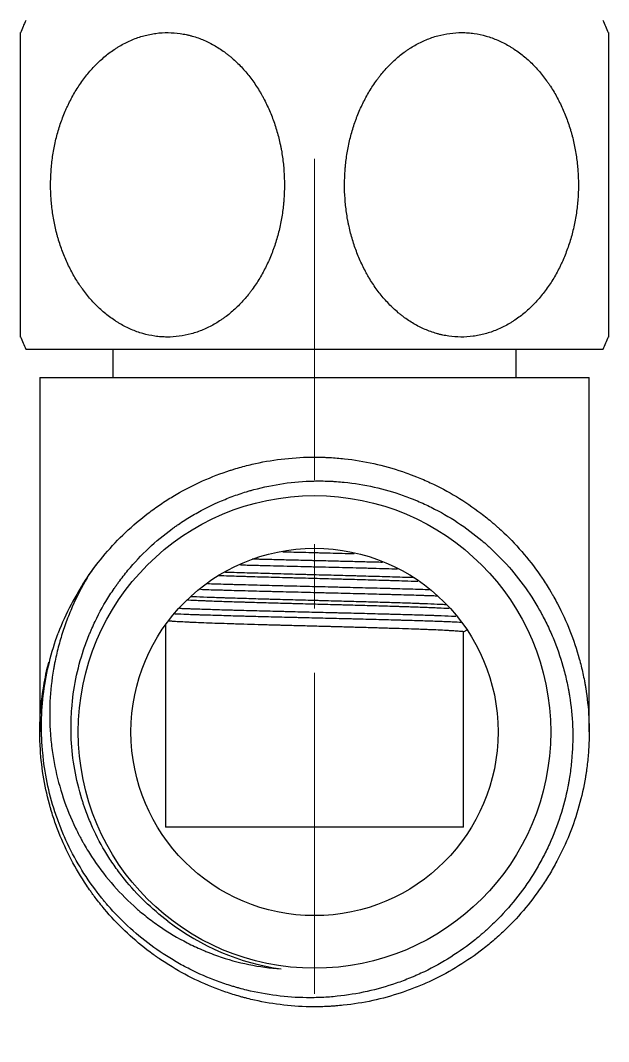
# Model space of a CAD drawing. Extents: x 1151 to 2280, y 0 to 827.
# Drawn here: x 1433.57 to 1456.48, y 140.7 to 180.45 of the extents above; entities that cross this region are included whole.
import ezdxf

# ---------------------------------------------------------------- set-up
doc = ezdxf.new("R2010")
doc.units = 0
doc.header["$LTSCALE"] = 10
doc.header["$MEASUREMENT"] = 0
doc.linetypes.add('CENTER', pattern=[2, 1.25, -0.25, 0.25, -0.25])
doc.layers.add('1', color=7, linetype='CONTINUOUS')
doc.layers.add('DEF_LAYER_ASSEM_MEMBER', color=7, linetype='CONTINUOUS')

msp = doc.modelspace()

# ---------------------------------------------------------------- linework, layer by layer
at = {"layer": '1', "color": 7, "linetype": 'Continuous', "lineweight": -3}
for p, q in [((1433.777, 167.653), (1445.027, 167.653)), ((1437.177, 167.653), (1437.177, 166.553)), ((1445.027, 167.653), (1456.277, 167.653)), ((1452.877, 166.553), (1452.877, 167.653)), ((1434.327, 166.553), (1434.327, 152.753)), ((1434.327, 166.553), (1455.727, 166.553)), ((1455.727, 152.753), (1455.727, 166.553)), ((1439.22, 156.925), (1439.22, 149.053)), ((1450.833, 149.053), (1450.833, 156.654)), ((1450.833, 149.053), (1439.22, 149.053))]:
    msp.add_line(p, q, dxfattribs=at)
for radius in [9.2, 7.15]:
    msp.add_circle((1445.027, 152.753), radius, dxfattribs=at)
for centre, radius, start, end in [((1448.272, 174.053), 15.845, 156.1776, 158.088), ((1441.781, 174.053), 15.845, 21.9126, 23.8224), ((1448.272, 174.053), 15.845, 201.9171, 203.8224), ((1441.781, 174.053), 15.845, 336.1776, 338.0836), ((1445.027, 152.753), 10.7, 145.8723, 158.9286), ((1445.027, 152.753), 9.316, 232.2099, 261.9603)]:
    msp.add_arc(centre, radius, start, end, dxfattribs=at)
for points, knots in [([(1433.577, 174.053), (1433.577, 174.237), (1433.577, 174.42), (1433.577, 174.784), (1433.577, 175.145), (1433.577, 175.501), (1433.577, 175.766), (1433.577, 175.854), (1433.577, 175.986), (1433.577, 176.03), (1433.577, 176.117), (1433.577, 176.161), (1433.577, 176.378), (1433.577, 176.718), (1433.577, 177.043), (1433.577, 177.36), (1433.577, 177.514), (1433.577, 177.74), (1433.577, 177.814), (1433.577, 177.924), (1433.577, 177.96), (1433.577, 178.032), (1433.577, 178.068), (1433.577, 178.245), (1433.577, 178.514), (1433.577, 178.756), (1433.577, 178.984), (1433.577, 179.091), (1433.577, 179.24), (1433.577, 179.288), (1433.577, 179.357), (1433.577, 179.379), (1433.577, 179.423), (1433.577, 179.444), (1433.577, 179.548), (1433.577, 179.621), (1433.577, 179.747), (1433.577, 179.801), (1433.577, 179.888), (1433.577, 179.921), (1433.577, 179.95), (1433.577, 179.955), (1433.577, 179.963), (1433.577, 179.974), (1433.577, 179.979), (1433.577, 179.979), (1433.577, 179.979), (1433.577, 179.979)], [0, 0, 0, 0, 0.062364, 0.062364, 0.124728, 0.187092, 0.187092, 0.218274, 0.218274, 0.233865, 0.233865, 0.249456, 0.249456, 0.31182, 0.374184, 0.374184, 0.436548, 0.436548, 0.46773, 0.46773, 0.483321, 0.483321, 0.498912, 0.498912, 0.561276, 0.62364, 0.62364, 0.686004, 0.686004, 0.717186, 0.717186, 0.732777, 0.732777, 0.748368, 0.748368, 0.810732, 0.810732, 0.873096, 0.873096, 0.935459, 0.935459, 0.95105, 0.95105, 0.966641, 0.997823, 0.997823, 1, 1, 1, 1]), ([(1434.747, 174.053), (1434.747, 173.869), (1434.754, 173.686), (1434.78, 173.322), (1434.819, 172.961), (1434.884, 172.605), (1434.943, 172.34), (1434.975, 172.208), (1435.01, 172.076), (1435.035, 171.989), (1435.048, 171.945), (1435.113, 171.728), (1435.23, 171.387), (1435.372, 171.063), (1435.525, 170.746), (1435.608, 170.592), (1435.742, 170.366), (1435.788, 170.292), (1435.86, 170.182), (1435.884, 170.146), (1435.934, 170.074), (1435.959, 170.038), (1436.087, 169.861), (1436.301, 169.591), (1436.536, 169.35), (1436.78, 169.122), (1436.907, 169.015), (1437.106, 168.866), (1437.174, 168.818), (1437.278, 168.749), (1437.313, 168.727), (1437.383, 168.683), (1437.418, 168.661), (1437.596, 168.558), (1437.741, 168.485), (1438.036, 168.359), (1438.187, 168.305), (1438.493, 168.218), (1438.649, 168.185), (1438.847, 168.156), (1438.887, 168.151), (1438.967, 168.143), (1439.086, 168.132), (1439.205, 168.127), (1439.442, 168.126), (1439.599, 168.136), (1439.913, 168.177), (1440.07, 168.209), (1440.304, 168.272), (1440.381, 168.296), (1440.533, 168.349), (1440.609, 168.377), (1440.832, 168.471), (1440.977, 168.542), (1441.191, 168.664), (1441.261, 168.707), (1441.365, 168.775), (1441.399, 168.798), (1441.468, 168.846), (1441.502, 168.87), (1441.67, 168.994), (1441.799, 169.101), (1442.047, 169.329), (1442.165, 169.45), (1442.335, 169.642), (1442.419, 169.74), (1442.499, 169.843), (1442.552, 169.912), (1442.578, 169.947), (1442.706, 170.123), (1442.803, 170.269), (1442.983, 170.569), (1443.067, 170.724), (1443.222, 171.042), (1443.294, 171.206), (1443.376, 171.416), (1443.393, 171.458), (1443.424, 171.543), (1443.47, 171.67), (1443.512, 171.799), (1443.59, 172.058), (1443.636, 172.233), (1443.715, 172.586), (1443.748, 172.764), (1443.788, 173.035), (1443.806, 173.171), (1443.82, 173.308), (1443.828, 173.399), (1443.832, 173.445), (1443.849, 173.675), (1443.856, 173.858), (1443.856, 174.223), (1443.844, 174.587), (1443.806, 174.948), (1443.767, 175.219), (1443.745, 175.354), (1443.719, 175.489), (1443.701, 175.579), (1443.692, 175.624), (1443.643, 175.847), (1443.552, 176.197), (1443.436, 176.536), (1443.308, 176.867), (1443.237, 177.03), (1443.122, 177.27), (1443.082, 177.349), (1443.019, 177.466), (1442.998, 177.505), (1442.954, 177.582), (1442.932, 177.621), (1442.819, 177.811), (1442.628, 178.103), (1442.416, 178.371), (1442.193, 178.627), (1442.076, 178.748), (1441.891, 178.921), (1441.828, 178.977), (1441.731, 179.058), (1441.699, 179.085), (1441.633, 179.137), (1441.6, 179.163), (1441.432, 179.289), (1441.295, 179.38), (1441.014, 179.544), (1440.87, 179.617), (1440.574, 179.744), (1440.423, 179.799), (1440.229, 179.854), (1440.19, 179.864), (1440.112, 179.884), (1439.994, 179.911), (1439.877, 179.932), (1439.641, 179.966), (1439.483, 179.978), (1439.167, 179.98), (1439.009, 179.971), (1438.81, 179.945), (1438.771, 179.939), (1438.691, 179.925), (1438.573, 179.904), (1438.456, 179.876), (1438.224, 179.813), (1438.072, 179.761), (1437.774, 179.636), (1437.628, 179.564), (1437.449, 179.462), (1437.413, 179.441), (1437.342, 179.398), (1437.237, 179.331), (1437.135, 179.26), (1436.934, 179.113), (1436.806, 179.006), (1436.557, 178.778), (1436.438, 178.656), (1436.209, 178.397), (1436.101, 178.263), (1435.897, 177.982), (1435.801, 177.837), (1435.62, 177.536), (1435.536, 177.38), (1435.438, 177.179), (1435.419, 177.139), (1435.381, 177.058), (1435.326, 176.935), (1435.274, 176.811), (1435.176, 176.56), (1435.117, 176.39), (1435.012, 176.046), (1434.966, 175.871), (1434.907, 175.604), (1434.889, 175.515), (1434.855, 175.335), (1434.84, 175.244), (1434.8, 174.971), (1434.781, 174.788), (1434.761, 174.513), (1434.753, 174.376), (1434.749, 174.214), (1434.748, 174.134), (1434.747, 174.099), (1434.747, 174.076), (1434.747, 174.064), (1434.747, 174.053)], [0, 0, 0, 0, 0.015625, 0.015625, 0.03125, 0.046875, 0.046875, 0.054688, 0.058594, 0.058594, 0.0625, 0.0625, 0.078125, 0.09375, 0.09375, 0.109375, 0.109375, 0.117188, 0.117188, 0.121094, 0.121094, 0.125, 0.125, 0.140625, 0.15625, 0.15625, 0.171875, 0.171875, 0.179688, 0.179688, 0.183594, 0.183594, 0.1875, 0.1875, 0.203125, 0.203125, 0.21875, 0.21875, 0.234375, 0.234375, 0.238281, 0.238281, 0.242188, 0.25, 0.25, 0.265625, 0.265625, 0.28125, 0.28125, 0.289063, 0.289063, 0.296875, 0.296875, 0.3125, 0.3125, 0.320313, 0.320313, 0.324219, 0.324219, 0.328125, 0.328125, 0.34375, 0.34375, 0.359375, 0.359375, 0.367188, 0.371094, 0.371094, 0.375, 0.375, 0.390625, 0.390625, 0.40625, 0.40625, 0.421875, 0.421875, 0.425781, 0.425781, 0.429688, 0.4375, 0.4375, 0.453125, 0.453125, 0.46875, 0.46875, 0.476563, 0.480469, 0.480469, 0.484375, 0.484375, 0.5, 0.5, 0.515625, 0.53125, 0.53125, 0.539063, 0.542969, 0.542969, 0.546875, 0.546875, 0.5625, 0.578125, 0.578125, 0.59375, 0.59375, 0.601563, 0.601563, 0.605469, 0.605469, 0.609375, 0.609375, 0.625, 0.640625, 0.640625, 0.65625, 0.65625, 0.664063, 0.664063, 0.667969, 0.667969, 0.671875, 0.671875, 0.6875, 0.6875, 0.703125, 0.703125, 0.71875, 0.71875, 0.722656, 0.722656, 0.726563, 0.734375, 0.734375, 0.75, 0.75, 0.765625, 0.765625, 0.769531, 0.769531, 0.773438, 0.78125, 0.78125, 0.796875, 0.796875, 0.8125, 0.8125, 0.816406, 0.816406, 0.820313, 0.828125, 0.828125, 0.84375, 0.84375, 0.859375, 0.859375, 0.875, 0.875, 0.890625, 0.890625, 0.90625, 0.90625, 0.910156, 0.910156, 0.914063, 0.921875, 0.921875, 0.9375, 0.9375, 0.953125, 0.953125, 0.960938, 0.960938, 0.96875, 0.96875, 0.984375, 0.984375, 0.992188, 0.996094, 0.998047, 0.999023, 0.999023, 1, 1, 1, 1]), ([(1455.306, 174.053), (1455.306, 174.237), (1455.299, 174.42), (1455.273, 174.784), (1455.234, 175.145), (1455.169, 175.501), (1455.11, 175.766), (1455.079, 175.898), (1455.043, 176.03), (1455.019, 176.117), (1455.006, 176.161), (1454.94, 176.378), (1454.823, 176.718), (1454.682, 177.043), (1454.528, 177.36), (1454.445, 177.514), (1454.311, 177.74), (1454.265, 177.814), (1454.193, 177.924), (1454.169, 177.96), (1454.119, 178.032), (1454.094, 178.068), (1453.966, 178.245), (1453.752, 178.514), (1453.518, 178.756), (1453.273, 178.984), (1453.146, 179.091), (1452.947, 179.24), (1452.879, 179.288), (1452.776, 179.357), (1452.741, 179.379), (1452.67, 179.423), (1452.635, 179.444), (1452.457, 179.548), (1452.312, 179.621), (1452.017, 179.747), (1451.867, 179.801), (1451.56, 179.888), (1451.405, 179.921), (1451.206, 179.95), (1451.166, 179.955), (1451.087, 179.963), (1450.968, 179.974), (1450.849, 179.979), (1450.612, 179.98), (1450.454, 179.97), (1450.14, 179.929), (1449.983, 179.897), (1449.749, 179.833), (1449.672, 179.81), (1449.52, 179.757), (1449.445, 179.728), (1449.221, 179.635), (1449.076, 179.563), (1448.863, 179.442), (1448.793, 179.399), (1448.689, 179.331), (1448.654, 179.308), (1448.586, 179.26), (1448.552, 179.236), (1448.383, 179.112), (1448.254, 179.005), (1448.007, 178.777), (1447.888, 178.656), (1447.718, 178.464), (1447.635, 178.366), (1447.554, 178.263), (1447.501, 178.194), (1447.475, 178.159), (1447.347, 177.983), (1447.251, 177.837), (1447.071, 177.536), (1446.987, 177.382), (1446.831, 177.063), (1446.759, 176.9), (1446.677, 176.69), (1446.661, 176.648), (1446.629, 176.563), (1446.584, 176.435), (1446.542, 176.307), (1446.463, 176.048), (1446.417, 175.873), (1446.338, 175.52), (1446.305, 175.342), (1446.265, 175.071), (1446.247, 174.935), (1446.234, 174.798), (1446.225, 174.706), (1446.221, 174.66), (1446.204, 174.431), (1446.198, 174.248), (1446.197, 173.883), (1446.209, 173.519), (1446.248, 173.157), (1446.287, 172.887), (1446.308, 172.751), (1446.334, 172.617), (1446.352, 172.527), (1446.361, 172.482), (1446.41, 172.259), (1446.501, 171.908), (1446.617, 171.57), (1446.746, 171.238), (1446.816, 171.075), (1446.932, 170.836), (1446.972, 170.757), (1447.034, 170.64), (1447.056, 170.601), (1447.099, 170.524), (1447.121, 170.485), (1447.234, 170.295), (1447.425, 170.003), (1447.637, 169.735), (1447.861, 169.479), (1447.978, 169.357), (1448.162, 169.185), (1448.225, 169.129), (1448.322, 169.047), (1448.355, 169.021), (1448.421, 168.968), (1448.454, 168.943), (1448.621, 168.817), (1448.758, 168.726), (1449.039, 168.562), (1449.183, 168.489), (1449.479, 168.361), (1449.63, 168.307), (1449.824, 168.252), (1449.863, 168.241), (1449.941, 168.222), (1450.059, 168.195), (1450.177, 168.174), (1450.413, 168.14), (1450.57, 168.128), (1450.886, 168.126), (1451.044, 168.135), (1451.243, 168.161), (1451.283, 168.167), (1451.362, 168.18), (1451.481, 168.202), (1451.597, 168.23), (1451.829, 168.293), (1451.981, 168.345), (1452.279, 168.469), (1452.425, 168.541), (1452.605, 168.644), (1452.641, 168.665), (1452.711, 168.708), (1452.816, 168.774), (1452.918, 168.845), (1453.119, 168.993), (1453.248, 169.1), (1453.496, 169.328), (1453.615, 169.45), (1453.844, 169.708), (1453.953, 169.843), (1454.157, 170.124), (1454.253, 170.269), (1454.433, 170.57), (1454.517, 170.726), (1454.616, 170.926), (1454.635, 170.967), (1454.673, 171.048), (1454.728, 171.171), (1454.779, 171.295), (1454.877, 171.546), (1454.936, 171.716), (1455.041, 172.06), (1455.087, 172.235), (1455.146, 172.501), (1455.165, 172.591), (1455.198, 172.771), (1455.213, 172.862), (1455.253, 173.135), (1455.273, 173.317), (1455.293, 173.592), (1455.3, 173.73), (1455.305, 173.891), (1455.306, 173.972), (1455.306, 174.007), (1455.306, 174.03), (1455.306, 174.041), (1455.306, 174.053)], [0, 0, 0, 0, 0.015625, 0.015625, 0.03125, 0.046875, 0.046875, 0.054688, 0.058594, 0.058594, 0.0625, 0.0625, 0.078125, 0.09375, 0.09375, 0.109375, 0.109375, 0.117188, 0.117188, 0.121094, 0.121094, 0.125, 0.125, 0.140625, 0.15625, 0.15625, 0.171875, 0.171875, 0.179688, 0.179688, 0.183594, 0.183594, 0.1875, 0.1875, 0.203125, 0.203125, 0.21875, 0.21875, 0.234375, 0.234375, 0.238281, 0.238281, 0.242188, 0.25, 0.25, 0.265625, 0.265625, 0.28125, 0.28125, 0.289063, 0.289063, 0.296875, 0.296875, 0.3125, 0.3125, 0.320313, 0.320313, 0.324219, 0.324219, 0.328125, 0.328125, 0.34375, 0.34375, 0.359375, 0.359375, 0.367188, 0.371094, 0.371094, 0.375, 0.375, 0.390625, 0.390625, 0.40625, 0.40625, 0.421875, 0.421875, 0.425781, 0.425781, 0.429688, 0.4375, 0.4375, 0.453125, 0.453125, 0.46875, 0.46875, 0.476563, 0.480469, 0.480469, 0.484375, 0.484375, 0.5, 0.5, 0.515625, 0.53125, 0.53125, 0.539063, 0.542969, 0.542969, 0.546875, 0.546875, 0.5625, 0.578125, 0.578125, 0.59375, 0.59375, 0.601563, 0.601563, 0.605469, 0.605469, 0.609375, 0.609375, 0.625, 0.640625, 0.640625, 0.65625, 0.65625, 0.664063, 0.664063, 0.667969, 0.667969, 0.671875, 0.671875, 0.6875, 0.6875, 0.703125, 0.703125, 0.71875, 0.71875, 0.722656, 0.722656, 0.726563, 0.734375, 0.734375, 0.75, 0.75, 0.765625, 0.765625, 0.769531, 0.769531, 0.773438, 0.78125, 0.78125, 0.796875, 0.796875, 0.8125, 0.8125, 0.816406, 0.816406, 0.820313, 0.828125, 0.828125, 0.84375, 0.84375, 0.859375, 0.859375, 0.875, 0.875, 0.890625, 0.890625, 0.90625, 0.90625, 0.910156, 0.910156, 0.914063, 0.921875, 0.921875, 0.9375, 0.9375, 0.953125, 0.953125, 0.960938, 0.960938, 0.96875, 0.96875, 0.984375, 0.984375, 0.992188, 0.996094, 0.998047, 0.999023, 0.999023, 1, 1, 1, 1]), ([(1456.477, 179.979), (1456.477, 179.979), (1456.477, 179.969), (1456.477, 179.929), (1456.477, 179.897), (1456.477, 179.833), (1456.477, 179.81), (1456.477, 179.757), (1456.477, 179.728), (1456.477, 179.635), (1456.477, 179.563), (1456.477, 179.442), (1456.477, 179.399), (1456.477, 179.331), (1456.477, 179.308), (1456.477, 179.26), (1456.477, 179.236), (1456.477, 179.112), (1456.477, 179.005), (1456.477, 178.777), (1456.477, 178.656), (1456.477, 178.464), (1456.477, 178.366), (1456.477, 178.263), (1456.477, 178.194), (1456.477, 178.159), (1456.477, 177.983), (1456.477, 177.837), (1456.477, 177.536), (1456.477, 177.382), (1456.477, 177.063), (1456.477, 176.9), (1456.477, 176.69), (1456.477, 176.648), (1456.477, 176.563), (1456.477, 176.435), (1456.477, 176.307), (1456.477, 176.048), (1456.477, 175.873), (1456.477, 175.52), (1456.477, 175.342), (1456.477, 175.071), (1456.477, 174.935), (1456.477, 174.798), (1456.477, 174.706), (1456.477, 174.66), (1456.477, 174.431), (1456.477, 174.248), (1456.477, 173.883), (1456.477, 173.519), (1456.477, 173.157), (1456.477, 172.887), (1456.477, 172.797), (1456.477, 172.662), (1456.477, 172.617), (1456.477, 172.527), (1456.477, 172.482), (1456.477, 172.259), (1456.477, 171.908), (1456.477, 171.57), (1456.477, 171.238), (1456.477, 171.075), (1456.477, 170.836), (1456.477, 170.757), (1456.477, 170.64), (1456.477, 170.601), (1456.477, 170.524), (1456.477, 170.485), (1456.477, 170.295), (1456.477, 170.003), (1456.477, 169.735), (1456.477, 169.479), (1456.477, 169.357), (1456.477, 169.185), (1456.477, 169.129), (1456.477, 169.047), (1456.477, 169.021), (1456.477, 168.968), (1456.477, 168.943), (1456.477, 168.817), (1456.477, 168.726), (1456.477, 168.562), (1456.477, 168.489), (1456.477, 168.361), (1456.477, 168.307), (1456.477, 168.252), (1456.477, 168.241), (1456.477, 168.222), (1456.477, 168.195), (1456.477, 168.174), (1456.477, 168.14), (1456.477, 168.128), (1456.477, 168.127), (1456.477, 168.127), (1456.477, 168.127)], [0, 0, 0, 0, 0.029996, 0.029996, 0.061233, 0.061233, 0.076851, 0.076851, 0.09247, 0.09247, 0.123707, 0.123707, 0.139325, 0.139325, 0.147134, 0.147134, 0.154943, 0.154943, 0.18618, 0.18618, 0.217417, 0.217417, 0.233036, 0.240845, 0.240845, 0.248654, 0.248654, 0.279891, 0.279891, 0.311128, 0.311128, 0.342365, 0.342365, 0.350174, 0.350174, 0.357983, 0.373602, 0.373602, 0.404839, 0.404839, 0.436076, 0.436076, 0.451694, 0.459503, 0.459503, 0.467313, 0.467313, 0.49855, 0.49855, 0.529787, 0.561023, 0.561023, 0.576642, 0.576642, 0.584451, 0.584451, 0.59226, 0.59226, 0.623497, 0.654734, 0.654734, 0.685971, 0.685971, 0.70159, 0.70159, 0.709399, 0.709399, 0.717208, 0.717208, 0.748445, 0.779682, 0.779682, 0.810919, 0.810919, 0.826537, 0.826537, 0.834347, 0.834347, 0.842156, 0.842156, 0.873393, 0.873393, 0.90463, 0.90463, 0.935867, 0.935867, 0.943676, 0.943676, 0.951485, 0.967104, 0.967104, 0.99834, 0.99834, 1, 1, 1, 1]), ([(1433.577, 168.127), (1433.577, 168.127), (1433.577, 168.136), (1433.577, 168.161), (1433.577, 168.167), (1433.577, 168.18), (1433.577, 168.202), (1433.577, 168.23), (1433.577, 168.293), (1433.577, 168.345), (1433.577, 168.469), (1433.577, 168.541), (1433.577, 168.644), (1433.577, 168.665), (1433.577, 168.708), (1433.577, 168.774), (1433.577, 168.845), (1433.577, 168.993), (1433.577, 169.1), (1433.577, 169.328), (1433.577, 169.45), (1433.577, 169.708), (1433.577, 169.843), (1433.577, 170.124), (1433.577, 170.269), (1433.577, 170.57), (1433.577, 170.726), (1433.577, 170.926), (1433.577, 170.967), (1433.577, 171.048), (1433.577, 171.171), (1433.577, 171.295), (1433.577, 171.546), (1433.577, 171.716), (1433.577, 172.06), (1433.577, 172.235), (1433.577, 172.501), (1433.577, 172.591), (1433.577, 172.771), (1433.577, 172.862), (1433.577, 173.135), (1433.577, 173.317), (1433.577, 173.592), (1433.577, 173.73), (1433.577, 173.891), (1433.577, 173.972), (1433.577, 174.007), (1433.577, 174.03), (1433.577, 174.041), (1433.577, 174.053)], [0, 0, 0, 0, 0.059377, 0.059377, 0.075054, 0.075054, 0.090731, 0.122085, 0.122085, 0.184793, 0.184793, 0.247502, 0.247502, 0.263179, 0.263179, 0.278856, 0.31021, 0.31021, 0.372918, 0.372918, 0.435626, 0.435626, 0.498334, 0.498334, 0.561043, 0.561043, 0.623751, 0.623751, 0.639428, 0.639428, 0.655105, 0.686459, 0.686459, 0.749167, 0.749167, 0.811875, 0.811875, 0.843229, 0.843229, 0.874584, 0.874584, 0.937292, 0.937292, 0.968646, 0.984323, 0.992161, 0.996081, 0.996081, 1, 1, 1, 1]), ([(1436.169, 158.756), (1436.388, 159.079), (1436.623, 159.387), (1437.122, 159.975), (1437.387, 160.255), (1437.946, 160.785), (1438.241, 161.035), (1438.629, 161.33), (1438.708, 161.388), (1438.866, 161.502), (1439.105, 161.669), (1439.349, 161.825), (1439.846, 162.123), (1440.186, 162.303), (1440.885, 162.626), (1441.244, 162.769), (1441.658, 162.909), (1441.705, 162.924), (1441.797, 162.954), (1441.844, 162.969), (1441.984, 163.012), (1442.264, 163.093), (1442.546, 163.163), (1443.112, 163.287), (1443.492, 163.349), (1444.258, 163.432), (1444.643, 163.453), (1445.129, 163.453), (1445.226, 163.451), (1445.372, 163.447), (1445.421, 163.446), (1445.518, 163.442), (1445.762, 163.43), (1446.003, 163.41), (1446.58, 163.347), (1447.34, 163.221), (1448.083, 163.014), (1448.542, 162.859), (1448.68, 162.811), (1448.816, 162.759), (1448.907, 162.724), (1448.953, 162.707), (1449.179, 162.616), (1449.357, 162.539), (1449.884, 162.295), (1450.565, 161.932), (1451.202, 161.499), (1451.664, 161.147), (1451.816, 161.026), (1452.001, 160.868), (1452.038, 160.836), (1452.112, 160.771), (1452.221, 160.674), (1452.328, 160.576), (1452.679, 160.242), (1452.944, 159.961), (1453.441, 159.374), (1453.674, 159.067), (1453.999, 158.586), (1454.103, 158.423), (1454.228, 158.214), (1454.253, 158.172), (1454.302, 158.088), (1454.326, 158.045), (1454.398, 157.918), (1454.445, 157.833), (1454.671, 157.403), (1454.832, 157.052), (1455.116, 156.337), (1455.238, 155.971), (1455.393, 155.413), (1455.439, 155.225), (1455.501, 154.94), (1455.521, 154.845), (1455.548, 154.701), (1455.557, 154.653), (1455.574, 154.557), (1455.582, 154.509), (1455.652, 154.077), (1455.692, 153.693), (1455.732, 152.924), (1455.731, 152.539), (1455.699, 151.961), (1455.683, 151.768), (1455.651, 151.479), (1455.633, 151.334), (1455.612, 151.19), (1455.597, 151.093), (1455.59, 151.045), (1455.518, 150.612), (1455.433, 150.235), (1455.225, 149.493), (1455.101, 149.128), (1454.814, 148.412), (1454.651, 148.061), (1454.421, 147.631), (1454.374, 147.545), (1454.278, 147.376), (1454.131, 147.125), (1453.974, 146.882), (1453.648, 146.404), (1453.414, 146.098), (1452.914, 145.512), (1452.647, 145.232), (1452.293, 144.898), (1452.221, 144.832), (1452.075, 144.702), (1451.855, 144.511), (1451.628, 144.33), (1451.166, 143.981), (1450.847, 143.766), (1450.186, 143.371), (1449.844, 143.191), (1449.402, 142.988), (1449.313, 142.949), (1449.134, 142.872), (1449.044, 142.835), (1448.772, 142.728), (1448.59, 142.662), (1448.041, 142.479), (1447.669, 142.377), (1446.917, 142.214), (1446.536, 142.153), (1446.053, 142.102), (1445.956, 142.093), (1445.81, 142.082), (1445.762, 142.078), (1445.664, 142.072), (1445.421, 142.058), (1445.179, 142.052), (1444.599, 142.054), (1443.829, 142.099), (1443.069, 142.226), (1442.596, 142.332), (1442.454, 142.366), (1442.313, 142.403), (1442.219, 142.428), (1442.172, 142.441), (1441.937, 142.507), (1441.751, 142.565), (1441.202, 142.752), (1440.844, 142.897), (1440.147, 143.223), (1439.807, 143.404), (1439.311, 143.706), (1439.147, 143.811), (1438.946, 143.948), (1438.906, 143.976), (1438.826, 144.032), (1438.707, 144.117), (1438.591, 144.204), (1438.206, 144.499), (1437.913, 144.751), (1437.357, 145.282), (1437.093, 145.563), (1436.719, 146.007), (1436.598, 146.158), (1436.452, 146.352), (1436.423, 146.391), (1436.365, 146.47), (1436.337, 146.51), (1436.252, 146.629), (1436.197, 146.709), (1435.926, 147.112), (1435.729, 147.444), (1435.371, 148.126), (1435.211, 148.476), (1434.999, 149.015), (1434.933, 149.197), (1434.841, 149.474), (1434.812, 149.566), (1434.769, 149.706), (1434.756, 149.753), (1434.729, 149.847), (1434.716, 149.894), (1434.601, 150.316), (1434.52, 150.694), (1434.399, 151.455), (1434.359, 151.838), (1434.33, 152.416), (1434.326, 152.609), (1434.327, 152.9), (1434.33, 153.046), (1434.336, 153.192), (1434.34, 153.289), (1434.343, 153.338), (1434.369, 153.776), (1434.413, 154.16), (1434.53, 154.852), (1434.596, 155.16), (1434.676, 155.466)], [0, 0, 0, 0, 0.018242, 0.018242, 0.036483, 0.036483, 0.054725, 0.054725, 0.059285, 0.059285, 0.063845, 0.072966, 0.072966, 0.091208, 0.091208, 0.109449, 0.109449, 0.111729, 0.111729, 0.114009, 0.114009, 0.11857, 0.127691, 0.127691, 0.145932, 0.145932, 0.164174, 0.164174, 0.168734, 0.168734, 0.171014, 0.171014, 0.173294, 0.182415, 0.182415, 0.200657, 0.218898, 0.218898, 0.223459, 0.225739, 0.225739, 0.228019, 0.228019, 0.23714, 0.23714, 0.255381, 0.273623, 0.273623, 0.282744, 0.282744, 0.285024, 0.285024, 0.287304, 0.291864, 0.291864, 0.310106, 0.310106, 0.328347, 0.328347, 0.337468, 0.337468, 0.339748, 0.339748, 0.342028, 0.342028, 0.346589, 0.346589, 0.36483, 0.36483, 0.383072, 0.383072, 0.392193, 0.392193, 0.396753, 0.396753, 0.399033, 0.399033, 0.401313, 0.401313, 0.419555, 0.419555, 0.437796, 0.437796, 0.446917, 0.446917, 0.451478, 0.453758, 0.453758, 0.456038, 0.456038, 0.474279, 0.474279, 0.492521, 0.492521, 0.510762, 0.510762, 0.515323, 0.515323, 0.519883, 0.529004, 0.529004, 0.547246, 0.547246, 0.565487, 0.565487, 0.570047, 0.570047, 0.574608, 0.583729, 0.583729, 0.60197, 0.60197, 0.620212, 0.620212, 0.624772, 0.624772, 0.629332, 0.629332, 0.638453, 0.638453, 0.656695, 0.656695, 0.674936, 0.674936, 0.679497, 0.679497, 0.681777, 0.681777, 0.684057, 0.693178, 0.693178, 0.711419, 0.729661, 0.729661, 0.734221, 0.736501, 0.736501, 0.738781, 0.738781, 0.747902, 0.747902, 0.766144, 0.766144, 0.784385, 0.784385, 0.793506, 0.793506, 0.795786, 0.795786, 0.798066, 0.802627, 0.802627, 0.820868, 0.820868, 0.83911, 0.83911, 0.848231, 0.848231, 0.850511, 0.850511, 0.852791, 0.852791, 0.857351, 0.857351, 0.875593, 0.875593, 0.893834, 0.893834, 0.902955, 0.902955, 0.907516, 0.907516, 0.909796, 0.909796, 0.912076, 0.912076, 0.930317, 0.930317, 0.948559, 0.948559, 0.95768, 0.95768, 0.96224, 0.96452, 0.96452, 0.9668, 0.9668, 0.985042, 0.985042, 1, 1, 1, 1]), ([(1439.318, 145.391), (1439.001, 145.627), (1438.702, 145.881), (1438.136, 146.426), (1437.87, 146.716), (1437.56, 147.102), (1437.499, 147.18), (1437.379, 147.339), (1437.32, 147.419), (1437.149, 147.662), (1437.041, 147.827), (1436.731, 148.33), (1436.547, 148.677), (1436.303, 149.214), (1436.228, 149.395), (1436.122, 149.673), (1436.072, 149.812), (1436.025, 149.953), (1435.994, 150.048), (1435.979, 150.095), (1435.847, 150.523), (1435.754, 150.906), (1435.618, 151.679), (1435.574, 152.07), (1435.544, 152.66), (1435.541, 152.858), (1435.544, 153.106), (1435.545, 153.156), (1435.548, 153.256), (1435.553, 153.404), (1435.562, 153.553), (1435.599, 154.045), (1435.653, 154.433), (1435.808, 155.2), (1435.909, 155.579), (1436.096, 156.139), (1436.165, 156.325), (1436.258, 156.555), (1436.277, 156.601), (1436.316, 156.693), (1436.375, 156.829), (1436.437, 156.965), (1436.652, 157.411), (1436.844, 157.756), (1437.112, 158.173), (1437.194, 158.297), (1437.28, 158.419), (1437.337, 158.5), (1437.366, 158.54), (1437.513, 158.741), (1437.635, 158.897), (1438.014, 159.351), (1438.284, 159.637), (1438.856, 160.174), (1439.16, 160.425), (1439.52, 160.688), (1439.56, 160.717), (1439.641, 160.775), (1439.682, 160.803), (1439.805, 160.887), (1439.888, 160.942), (1440.138, 161.102), (1440.307, 161.203), (1440.823, 161.49), (1441.177, 161.66), (1441.723, 161.882), (1441.908, 161.951), (1442.188, 162.045), (1442.33, 162.09), (1442.472, 162.133), (1442.568, 162.16), (1442.616, 162.173), (1443.048, 162.29), (1443.434, 162.37), (1444.211, 162.481), (1444.603, 162.514), (1445.193, 162.527), (1445.391, 162.525), (1445.638, 162.515), (1445.688, 162.513), (1445.787, 162.508), (1445.837, 162.505), (1445.986, 162.494), (1446.085, 162.486), (1446.577, 162.436), (1446.965, 162.374), (1447.731, 162.202), (1448.109, 162.094), (1448.574, 161.929), (1448.713, 161.877), (1448.852, 161.823), (1448.944, 161.785), (1448.99, 161.766), (1449.219, 161.669), (1449.398, 161.586), (1449.929, 161.323), (1450.269, 161.127), (1450.926, 160.697), (1451.241, 160.462), (1451.62, 160.143), (1451.695, 160.078), (1451.806, 159.978), (1451.843, 159.945), (1451.916, 159.878), (1452.097, 159.708), (1452.271, 159.533), (1452.673, 159.101), (1452.924, 158.799), (1453.388, 158.165), (1453.602, 157.834), (1453.821, 157.445), (1453.845, 157.401), (1453.893, 157.314), (1453.963, 157.182), (1454.12, 156.873), (1454.241, 156.604), (1454.468, 156.06), (1454.597, 155.689), (1454.758, 155.122), (1454.806, 154.931), (1454.87, 154.642), (1454.9, 154.496), (1454.927, 154.35), (1454.944, 154.252), (1454.952, 154.203), (1455.023, 153.762), (1455.062, 153.369), (1455.094, 152.584), (1455.086, 152.192), (1455.041, 151.604), (1455.02, 151.408), (1454.98, 151.113), (1454.965, 151.015), (1454.941, 150.868), (1454.932, 150.819), (1454.915, 150.721), (1454.905, 150.673), (1454.819, 150.235), (1454.721, 149.854), (1454.481, 149.107), (1454.339, 148.741), (1454.094, 148.203), (1454.007, 148.026), (1453.867, 147.763), (1453.82, 147.675), (1453.722, 147.503), (1453.672, 147.417), (1453.415, 146.994), (1453.192, 146.67), (1452.711, 146.051), (1452.453, 145.755), (1452.038, 145.333), (1451.895, 145.196), (1451.711, 145.029), (1451.674, 144.996), (1451.599, 144.93), (1451.487, 144.833), (1451.373, 144.738), (1450.988, 144.429), (1450.348, 143.972), (1449.661, 143.591), (1449.216, 143.378), (1449.081, 143.315), (1448.945, 143.256), (1448.853, 143.217), (1448.807, 143.197), (1448.578, 143.103), (1448.393, 143.033), (1447.833, 142.841), (1447.077, 142.628), (1446.301, 142.502), (1445.809, 142.451), (1445.711, 142.442), (1445.513, 142.427), (1445.413, 142.421), (1445.116, 142.408), (1444.918, 142.405), (1444.327, 142.412), (1443.936, 142.439), (1443.157, 142.537), (1442.77, 142.608), (1442.29, 142.725), (1442.194, 142.75), (1442.05, 142.79), (1442.002, 142.803), (1441.907, 142.831), (1441.669, 142.902), (1441.435, 142.981), (1440.879, 143.186), (1440.518, 143.343), (1439.99, 143.61), (1439.816, 143.704), (1439.558, 143.852), (1439.473, 143.903), (1439.304, 144.008), (1439.22, 144.061), (1438.806, 144.332), (1438.49, 144.567), (1437.887, 145.068), (1437.6, 145.336), (1437.191, 145.762), (1437.058, 145.908), (1436.897, 146.096), (1436.865, 146.134), (1436.802, 146.21), (1436.77, 146.249), (1436.677, 146.365), (1436.615, 146.443), (1436.315, 146.836), (1436.095, 147.162), (1435.692, 147.835), (1435.509, 148.183), (1435.264, 148.72), (1435.187, 148.902), (1435.097, 149.133), (1435.08, 149.179), (1435.045, 149.272), (1435.028, 149.319), (1434.978, 149.459), (1434.946, 149.553), (1434.792, 150.023), (1434.692, 150.404), (1434.533, 151.172), (1434.475, 151.56), (1434.42, 152.148), (1434.407, 152.345), (1434.398, 152.593), (1434.396, 152.642), (1434.394, 152.742), (1434.393, 152.791), (1434.392, 152.94), (1434.392, 153.039), (1434.402, 153.534), (1434.431, 153.926), (1434.533, 154.702), (1434.605, 155.087), (1434.791, 155.849), (1434.906, 156.226), (1435.042, 156.6)], [0, 0, 0, 0, 0.015625, 0.015625, 0.03125, 0.03125, 0.035156, 0.035156, 0.039063, 0.039063, 0.046875, 0.046875, 0.0625, 0.0625, 0.070313, 0.070313, 0.074219, 0.076172, 0.076172, 0.078125, 0.078125, 0.09375, 0.09375, 0.109375, 0.109375, 0.117188, 0.117188, 0.119141, 0.119141, 0.121094, 0.125, 0.125, 0.140625, 0.140625, 0.15625, 0.15625, 0.164063, 0.164063, 0.166016, 0.166016, 0.167969, 0.171875, 0.171875, 0.1875, 0.1875, 0.191406, 0.193359, 0.193359, 0.195313, 0.195313, 0.203125, 0.203125, 0.21875, 0.21875, 0.234375, 0.234375, 0.236328, 0.236328, 0.238281, 0.238281, 0.242188, 0.242188, 0.25, 0.25, 0.265625, 0.265625, 0.273438, 0.273438, 0.277344, 0.279297, 0.279297, 0.28125, 0.28125, 0.296875, 0.296875, 0.3125, 0.3125, 0.320313, 0.320313, 0.322266, 0.322266, 0.324219, 0.324219, 0.328125, 0.328125, 0.34375, 0.34375, 0.359375, 0.359375, 0.363281, 0.365234, 0.365234, 0.367188, 0.367188, 0.375, 0.375, 0.390625, 0.390625, 0.40625, 0.40625, 0.410156, 0.410156, 0.412109, 0.412109, 0.414063, 0.421875, 0.421875, 0.4375, 0.4375, 0.453125, 0.453125, 0.455078, 0.455078, 0.457031, 0.460938, 0.46875, 0.46875, 0.484375, 0.484375, 0.492188, 0.492188, 0.496094, 0.498047, 0.498047, 0.5, 0.5, 0.515625, 0.515625, 0.53125, 0.53125, 0.539063, 0.539063, 0.542969, 0.542969, 0.544922, 0.544922, 0.546875, 0.546875, 0.5625, 0.5625, 0.578125, 0.578125, 0.585938, 0.585938, 0.589844, 0.589844, 0.59375, 0.59375, 0.609375, 0.609375, 0.625, 0.625, 0.632813, 0.632813, 0.634766, 0.634766, 0.636719, 0.640625, 0.640625, 0.65625, 0.671875, 0.671875, 0.675781, 0.677734, 0.677734, 0.679688, 0.679688, 0.6875, 0.6875, 0.703125, 0.71875, 0.71875, 0.722656, 0.722656, 0.726563, 0.726563, 0.734375, 0.734375, 0.75, 0.75, 0.765625, 0.765625, 0.769531, 0.769531, 0.771484, 0.771484, 0.773438, 0.78125, 0.78125, 0.796875, 0.796875, 0.804688, 0.804688, 0.808594, 0.808594, 0.8125, 0.8125, 0.828125, 0.828125, 0.84375, 0.84375, 0.851563, 0.851563, 0.853516, 0.853516, 0.855469, 0.855469, 0.859375, 0.859375, 0.875, 0.875, 0.890625, 0.890625, 0.898438, 0.898438, 0.900391, 0.900391, 0.902344, 0.902344, 0.90625, 0.90625, 0.921875, 0.921875, 0.9375, 0.9375, 0.945313, 0.945313, 0.947266, 0.947266, 0.949219, 0.949219, 0.953125, 0.953125, 0.96875, 0.96875, 0.984375, 0.984375, 1, 1, 1, 1]), ([(1447.681, 159.353), (1447.581, 159.356), (1447.48, 159.358), (1447.326, 159.362), (1447.275, 159.364), (1447.171, 159.366), (1447.119, 159.368), (1446.963, 159.372), (1446.859, 159.374), (1446.544, 159.382), (1446.12, 159.393), (1445.689, 159.403), (1445.363, 159.412), (1445.254, 159.414), (1445.09, 159.418), (1445.035, 159.42), (1444.925, 159.422), (1444.871, 159.424), (1444.597, 159.43), (1444.381, 159.436), (1443.951, 159.446), (1443.738, 159.451), (1443.315, 159.462), (1443.106, 159.467), (1442.847, 159.474), (1442.795, 159.476), (1442.696, 159.478), (1442.648, 159.479), (1442.6, 159.481)], [0, 0, 0, 0, 0.063095, 0.063095, 0.094392, 0.094392, 0.125688, 0.125688, 0.188282, 0.188282, 0.31347, 0.438658, 0.438658, 0.501252, 0.501252, 0.532549, 0.532549, 0.563846, 0.563846, 0.689034, 0.689034, 0.814221, 0.814221, 0.939409, 0.939409, 0.970706, 0.970706, 1, 1, 1, 1]), ([(1443.795, 159.77), (1443.938, 159.766), (1444.237, 159.758), (1444.538, 159.75), (1444.851, 159.742), (1445.009, 159.738), (1445.246, 159.731), (1445.325, 159.729), (1445.484, 159.725), (1445.563, 159.723), (1445.799, 159.716), (1446.11, 159.708), (1446.417, 159.7), (1446.569, 159.695), (1446.569, 159.695)], [0, 0, 0, 0, 0.15644, 0.325017, 0.325017, 0.493594, 0.493594, 0.577883, 0.577883, 0.662171, 0.662171, 0.830749, 0.999326, 1, 1, 1, 1]), ([(1435.944, 158.41), (1436.028, 158.543), (1436.113, 158.675), (1436.33, 158.99), (1436.463, 159.172), (1436.602, 159.35)], [0, 0, 0, 0, 0.41129, 0.41129, 1, 1, 1, 1]), ([(1442.141, 159.259), (1442.226, 159.257), (1442.313, 159.255), (1442.483, 159.25), (1442.567, 159.248), (1442.737, 159.243), (1442.823, 159.241), (1443.081, 159.234), (1443.427, 159.226), (1443.957, 159.212), (1444.316, 159.204), (1444.587, 159.197), (1444.678, 159.195), (1444.861, 159.19), (1444.952, 159.188), (1445.225, 159.181), (1445.586, 159.172), (1446.123, 159.159), (1446.477, 159.15), (1446.74, 159.144), (1446.828, 159.141), (1446.959, 159.138), (1447.003, 159.137), (1447.09, 159.135), (1447.305, 159.129), (1447.515, 159.123), (1447.845, 159.115), (1448.04, 159.109), (1448.23, 159.104), (1448.263, 159.103)], [0, 0, 0, 0, 0.044823, 0.044823, 0.087431, 0.087431, 0.130038, 0.130038, 0.215253, 0.300469, 0.385684, 0.385684, 0.428291, 0.428291, 0.470899, 0.470899, 0.556114, 0.641329, 0.726544, 0.726544, 0.769152, 0.769152, 0.790456, 0.790456, 0.81176, 0.896975, 0.896975, 0.98219, 1, 1, 1, 1]), ([(1436.169, 158.756), (1435.952, 158.387), (1435.76, 158.01), (1435.507, 157.43), (1435.428, 157.234), (1435.283, 156.838), (1435.216, 156.638), (1435.094, 156.234), (1435.039, 156.029), (1434.966, 155.719), (1434.943, 155.615), (1434.911, 155.458), (1434.9, 155.405), (1434.88, 155.301), (1434.871, 155.248), (1434.789, 154.776), (1434.744, 154.355), (1434.703, 153.514), (1434.709, 153.092), (1434.756, 152.459), (1434.778, 152.248), (1434.822, 151.932), (1434.838, 151.826), (1434.873, 151.615), (1434.893, 151.511), (1434.997, 150.99), (1435.107, 150.583), (1435.375, 149.785), (1435.535, 149.394), (1435.766, 148.916), (1435.813, 148.821), (1435.887, 148.68), (1435.912, 148.633), (1435.963, 148.539), (1435.989, 148.492), (1436.12, 148.26), (1436.23, 148.078), (1436.577, 147.547), (1436.829, 147.209), (1437.377, 146.568), (1437.671, 146.265), (1438.028, 145.943), (1438.068, 145.908), (1438.148, 145.837), (1438.269, 145.733), (1438.557, 145.498), (1438.812, 145.309), (1439.333, 144.95), (1439.695, 144.734), (1440.259, 144.446), (1440.451, 144.356), (1440.696, 144.251), (1440.745, 144.231), (1440.844, 144.19), (1440.893, 144.17), (1441.043, 144.112), (1441.143, 144.075), (1441.644, 143.899), (1442.052, 143.786), (1442.878, 143.615), (1443.298, 143.557), (1443.724, 143.529)], [0, 0, 0, 0, 0.0625, 0.0625, 0.09375, 0.09375, 0.125, 0.125, 0.15625, 0.15625, 0.171875, 0.171875, 0.179687, 0.179687, 0.1875, 0.1875, 0.25, 0.25, 0.3125, 0.3125, 0.34375, 0.34375, 0.359375, 0.359375, 0.375, 0.375, 0.4375, 0.4375, 0.5, 0.5, 0.515625, 0.515625, 0.523437, 0.523437, 0.53125, 0.53125, 0.5625, 0.5625, 0.625, 0.625, 0.6875, 0.6875, 0.695312, 0.695312, 0.703125, 0.71875, 0.75, 0.75, 0.8125, 0.8125, 0.84375, 0.84375, 0.851563, 0.851563, 0.859375, 0.859375, 0.875, 0.875, 0.9375, 0.9375, 1, 1, 1, 1]), ([(1441.295, 158.845), (1441.427, 158.841), (1441.562, 158.836), (1441.827, 158.827), (1441.956, 158.823), (1442.121, 158.818), (1442.154, 158.817), (1442.221, 158.815), (1442.254, 158.814), (1442.356, 158.811), (1442.424, 158.809), (1442.63, 158.803), (1442.769, 158.799), (1443.05, 158.791), (1443.335, 158.783), (1443.627, 158.775), (1443.849, 158.769), (1443.96, 158.766), (1444.073, 158.763), (1444.148, 158.761), (1444.186, 158.76), (1444.374, 158.755), (1444.525, 158.751), (1444.826, 158.743), (1444.977, 158.739), (1445.278, 158.731), (1445.578, 158.722), (1445.878, 158.714), (1446.065, 158.709), (1446.103, 158.708), (1446.178, 158.706), (1446.215, 158.705), (1446.327, 158.702), (1446.401, 158.7), (1446.621, 158.694), (1446.911, 158.686), (1447.192, 158.678), (1447.47, 158.67), (1447.606, 158.666), (1447.808, 158.66), (1447.875, 158.658), (1448.008, 158.654), (1448.074, 158.652), (1448.268, 158.645), (1448.394, 158.641), (1448.705, 158.631), (1448.885, 158.625), (1449.057, 158.619)], [0, 0, 0, 0, 0.060046, 0.060046, 0.113611, 0.113611, 0.127002, 0.127002, 0.140393, 0.140393, 0.167176, 0.167176, 0.22074, 0.22074, 0.274305, 0.32787, 0.32787, 0.354652, 0.368043, 0.368043, 0.381434, 0.381434, 0.434999, 0.434999, 0.488564, 0.488564, 0.542129, 0.595693, 0.595693, 0.609085, 0.609085, 0.622476, 0.622476, 0.649258, 0.649258, 0.702823, 0.756388, 0.756388, 0.809952, 0.809952, 0.836735, 0.836735, 0.863517, 0.863517, 0.917082, 0.917082, 1, 1, 1, 1]), ([(1448.866, 158.757), (1448.763, 158.761), (1448.656, 158.764), (1448.421, 158.772), (1448.165, 158.78), (1447.764, 158.793), (1447.486, 158.801), (1447.202, 158.809), (1447.058, 158.813), (1446.874, 158.818), (1446.837, 158.819), (1446.763, 158.821), (1446.726, 158.822), (1446.614, 158.826), (1446.539, 158.828), (1446.314, 158.834), (1446.013, 158.842), (1445.556, 158.854), (1445.249, 158.862), (1445.017, 158.869), (1444.939, 158.871), (1444.823, 158.874), (1444.784, 158.875), (1444.706, 158.877), (1444.513, 158.882), (1444.167, 158.892), (1443.715, 158.904), (1443.269, 158.916), (1442.977, 158.924), (1442.76, 158.931), (1442.689, 158.933), (1442.547, 158.937), (1442.477, 158.939), (1442.269, 158.945), (1441.999, 158.953), (1441.716, 158.963), (1441.566, 158.967), (1441.541, 158.968)], [0, 0, 0, 0, 0.051201, 0.051201, 0.109783, 0.168366, 0.226948, 0.226948, 0.28553, 0.28553, 0.300176, 0.300176, 0.314821, 0.314821, 0.344113, 0.344113, 0.402695, 0.461277, 0.519859, 0.519859, 0.549151, 0.549151, 0.563796, 0.563796, 0.578442, 0.637024, 0.695606, 0.754189, 0.812771, 0.812771, 0.842062, 0.842062, 0.871353, 0.871353, 0.929936, 0.988518, 1, 1, 1, 1]), ([(1440.588, 158.306), (1440.692, 158.302), (1440.92, 158.295), (1441.161, 158.287), (1441.325, 158.283), (1441.358, 158.282), (1441.425, 158.28), (1441.458, 158.279), (1441.559, 158.276), (1441.627, 158.274), (1441.97, 158.264), (1442.254, 158.256), (1442.694, 158.244), (1442.842, 158.241), (1443.069, 158.235), (1443.184, 158.232), (1443.299, 158.229), (1443.377, 158.227), (1443.416, 158.226), (1443.767, 158.217), (1444.08, 158.209), (1444.554, 158.198), (1444.712, 158.194), (1445.029, 158.186), (1445.188, 158.182), (1445.428, 158.176), (1445.508, 158.174), (1445.628, 158.171), (1445.668, 158.17), (1445.748, 158.168), (1445.946, 158.164), (1446.143, 158.159), (1446.61, 158.147), (1446.916, 158.139), (1447.365, 158.127), (1447.513, 158.123), (1447.697, 158.119), (1447.733, 158.118), (1447.806, 158.116), (1447.915, 158.113), (1448.021, 158.11), (1448.373, 158.1), (1448.641, 158.093), (1449.023, 158.081), (1449.147, 158.077), (1449.329, 158.071), (1449.388, 158.069), (1449.506, 158.065), (1449.564, 158.063), (1449.694, 158.058), (1449.766, 158.056), (1449.835, 158.053)], [0, 0, 0, 0, 0.041943, 0.08834, 0.08834, 0.09994, 0.09994, 0.111539, 0.111539, 0.134738, 0.134738, 0.227532, 0.227532, 0.273929, 0.273929, 0.297128, 0.308727, 0.308727, 0.320327, 0.320327, 0.413121, 0.413121, 0.459518, 0.459518, 0.505916, 0.505916, 0.529114, 0.529114, 0.540714, 0.540714, 0.552313, 0.59871, 0.59871, 0.691505, 0.691505, 0.737902, 0.737902, 0.749501, 0.749501, 0.761101, 0.784299, 0.784299, 0.877094, 0.877094, 0.923491, 0.923491, 0.94669, 0.94669, 0.969888, 0.969888, 1, 1, 1, 1]), ([(1440.865, 158.53), (1440.966, 158.527), (1441.198, 158.52), (1441.443, 158.512), (1441.617, 158.507), (1441.653, 158.506), (1441.723, 158.504), (1441.83, 158.501), (1441.938, 158.498), (1442.155, 158.493), (1442.302, 158.489), (1442.601, 158.481), (1442.753, 158.477), (1443.061, 158.469), (1443.217, 158.465), (1443.455, 158.458), (1443.535, 158.456), (1443.656, 158.453), (1443.696, 158.452), (1443.777, 158.45), (1443.818, 158.449), (1444.02, 158.444), (1444.344, 158.436), (1444.668, 158.429), (1444.994, 158.421), (1445.157, 158.417), (1445.483, 158.409), (1445.647, 158.404), (1445.851, 158.399), (1445.892, 158.398), (1445.974, 158.396), (1446.096, 158.393), (1446.217, 158.39), (1446.458, 158.384), (1446.775, 158.376), (1447.085, 158.368), (1447.391, 158.361), (1447.543, 158.357), (1447.767, 158.351), (1447.842, 158.348), (1447.953, 158.345), (1447.989, 158.344), (1448.062, 158.342), (1448.099, 158.341), (1448.279, 158.336), (1448.56, 158.328), (1448.96, 158.316), (1449.212, 158.308), (1449.392, 158.303), (1449.448, 158.301), (1449.504, 158.299)], [0, 0, 0, 0, 0.04182, 0.093706, 0.093706, 0.106678, 0.106678, 0.119649, 0.145592, 0.145592, 0.197478, 0.197478, 0.249364, 0.249364, 0.301251, 0.301251, 0.327194, 0.327194, 0.340165, 0.340165, 0.353137, 0.353137, 0.405023, 0.456909, 0.456909, 0.508795, 0.508795, 0.560681, 0.560681, 0.573652, 0.573652, 0.586624, 0.612567, 0.612567, 0.664453, 0.716339, 0.716339, 0.768225, 0.768225, 0.794168, 0.794168, 0.80714, 0.80714, 0.820111, 0.820111, 0.871997, 0.923883, 0.975769, 0.975769, 1, 1, 1, 1]), ([(1440.06, 157.894), (1440.157, 157.89), (1440.261, 157.885), (1440.451, 157.877), (1440.536, 157.873), (1440.668, 157.868), (1440.713, 157.866), (1440.782, 157.864), (1440.805, 157.863), (1440.852, 157.861), (1440.875, 157.86), (1441.088, 157.852), (1441.287, 157.845), (1441.705, 157.831), (1441.924, 157.824), (1442.211, 157.816), (1442.269, 157.814), (1442.356, 157.811), (1442.386, 157.81), (1442.445, 157.809), (1442.593, 157.804), (1442.744, 157.8), (1443.108, 157.79), (1443.356, 157.782), (1443.734, 157.772), (1443.862, 157.768), (1444.055, 157.763), (1444.152, 157.761), (1444.25, 157.758), (1444.315, 157.756), (1444.348, 157.755), (1444.642, 157.748), (1444.903, 157.741), (1445.422, 157.727), (1445.681, 157.72), (1446.004, 157.711), (1446.1, 157.708), (1446.197, 157.706), (1446.261, 157.704), (1446.294, 157.703), (1446.454, 157.699), (1446.581, 157.695), (1446.957, 157.685), (1447.201, 157.678), (1447.676, 157.664), (1447.907, 157.657), (1448.16, 157.649), (1448.188, 157.648), (1448.243, 157.646), (1448.326, 157.644), (1448.515, 157.637), (1448.671, 157.632), (1448.974, 157.622), (1449.165, 157.615), (1449.434, 157.605), (1449.521, 157.601), (1449.647, 157.596), (1449.688, 157.594), (1449.769, 157.59), (1449.808, 157.589), (1450, 157.58), (1450.138, 157.573), (1450.263, 157.566), (1450.265, 157.566), (1450.266, 157.566)], [0, 0, 0, 0, 0.043208, 0.043208, 0.075072, 0.075072, 0.091005, 0.091005, 0.098971, 0.098971, 0.106937, 0.106937, 0.170666, 0.170666, 0.234394, 0.234394, 0.250327, 0.250327, 0.258293, 0.258293, 0.266259, 0.298123, 0.298123, 0.361852, 0.361852, 0.393716, 0.393716, 0.409648, 0.417615, 0.417615, 0.425581, 0.425581, 0.489309, 0.489309, 0.553038, 0.553038, 0.56897, 0.576936, 0.576936, 0.584903, 0.584903, 0.616767, 0.616767, 0.680496, 0.680496, 0.744224, 0.744224, 0.752191, 0.752191, 0.760157, 0.776089, 0.807953, 0.807953, 0.871682, 0.871682, 0.903546, 0.903546, 0.919479, 0.919479, 0.935411, 0.935411, 0.99914, 0.99914, 1, 1, 1, 1]), ([(1450.151, 157.703), (1450.078, 157.707), (1450, 157.711), (1449.768, 157.722), (1449.603, 157.729), (1449.334, 157.74), (1449.24, 157.743), (1449.095, 157.749), (1449.045, 157.75), (1448.946, 157.754), (1448.895, 157.756), (1448.639, 157.765), (1448.425, 157.772), (1447.976, 157.786), (1447.742, 157.793), (1447.467, 157.801), (1447.436, 157.802), (1447.375, 157.804), (1447.282, 157.807), (1447.189, 157.809), (1447.002, 157.815), (1446.876, 157.818), (1446.495, 157.829), (1446.237, 157.836), (1445.842, 157.847), (1445.709, 157.85), (1445.542, 157.855), (1445.509, 157.856), (1445.442, 157.857), (1445.341, 157.86), (1445.241, 157.863), (1444.908, 157.872), (1444.643, 157.879), (1444.116, 157.893), (1443.853, 157.9), (1443.56, 157.908), (1443.527, 157.909), (1443.463, 157.911), (1443.366, 157.914), (1443.27, 157.916), (1443.079, 157.922), (1442.954, 157.925), (1442.584, 157.936), (1442.345, 157.943), (1441.997, 157.954), (1441.882, 157.957), (1441.742, 157.962), (1441.714, 157.963), (1441.658, 157.964), (1441.575, 157.967), (1441.494, 157.97), (1441.228, 157.979), (1441.028, 157.986), (1440.651, 158), (1440.475, 158.007), (1440.29, 158.015), (1440.27, 158.016), (1440.24, 158.017), (1440.229, 158.018), (1440.219, 158.018)], [0, 0, 0, 0, 0.036626, 0.036626, 0.104515, 0.104515, 0.138459, 0.138459, 0.155431, 0.155431, 0.172403, 0.172403, 0.240292, 0.240292, 0.308181, 0.308181, 0.316667, 0.316667, 0.325153, 0.342125, 0.342125, 0.376069, 0.376069, 0.443958, 0.443958, 0.477902, 0.477902, 0.486388, 0.486388, 0.494874, 0.511847, 0.511847, 0.579735, 0.579735, 0.647624, 0.647624, 0.65611, 0.65611, 0.664596, 0.681568, 0.681568, 0.715513, 0.715513, 0.783401, 0.783401, 0.817346, 0.817346, 0.825832, 0.825832, 0.834318, 0.85129, 0.85129, 0.919179, 0.919179, 0.987067, 0.987067, 0.995553, 0.995553, 1, 1, 1, 1]), ([(1439.766, 157.57), (1439.829, 157.567), (1439.895, 157.564), (1440.009, 157.56), (1440.079, 157.557), (1440.152, 157.555), (1440.201, 157.553), (1440.226, 157.552), (1440.351, 157.548), (1440.454, 157.544), (1440.772, 157.533), (1440.996, 157.526), (1441.351, 157.515), (1441.473, 157.512), (1441.659, 157.506), (1441.754, 157.504), (1441.85, 157.501), (1441.914, 157.499), (1441.947, 157.498), (1442.239, 157.49), (1442.506, 157.483), (1443.052, 157.469), (1443.332, 157.462), (1443.689, 157.453), (1443.797, 157.45), (1443.906, 157.447), (1443.978, 157.445), (1444.015, 157.444), (1444.197, 157.44), (1444.342, 157.436), (1444.779, 157.426), (1445.07, 157.419), (1445.507, 157.408), (1445.652, 157.404), (1445.87, 157.399), (1445.979, 157.396), (1446.088, 157.393), (1446.161, 157.392), (1446.197, 157.391), (1446.523, 157.383), (1446.805, 157.376), (1447.358, 157.361), (1447.627, 157.354), (1447.956, 157.345), (1448.054, 157.343), (1448.151, 157.34), (1448.215, 157.338), (1448.247, 157.337), (1448.407, 157.333), (1448.531, 157.329), (1448.895, 157.318), (1449.125, 157.311), (1449.452, 157.301), (1449.557, 157.297), (1449.711, 157.292), (1449.787, 157.289), (1449.861, 157.286), (1449.91, 157.284), (1449.935, 157.284), (1450.15, 157.275), (1450.325, 157.268), (1450.502, 157.26), (1450.52, 157.259), (1450.538, 157.259)], [0, 0, 0, 0, 0.025574, 0.025574, 0.04283, 0.051458, 0.051458, 0.060086, 0.060086, 0.094599, 0.094599, 0.163624, 0.163624, 0.198136, 0.198136, 0.215393, 0.224021, 0.224021, 0.232649, 0.232649, 0.301674, 0.301674, 0.370699, 0.370699, 0.387955, 0.396583, 0.396583, 0.405211, 0.405211, 0.439724, 0.439724, 0.508749, 0.508749, 0.543261, 0.543261, 0.560518, 0.569146, 0.569146, 0.577774, 0.577774, 0.646799, 0.646799, 0.715824, 0.715824, 0.73308, 0.741708, 0.741708, 0.750336, 0.750336, 0.784849, 0.784849, 0.853874, 0.853874, 0.888387, 0.888387, 0.905643, 0.914271, 0.914271, 0.922899, 0.922899, 0.991924, 0.991924, 1, 1, 1, 1]), ([(1450.833, 156.654), (1450.789, 156.659), (1450.735, 156.664), (1450.608, 156.675), (1450.535, 156.68), (1450.43, 156.687), (1450.409, 156.689), (1450.365, 156.691), (1450.297, 156.695), (1450.224, 156.7), (1450.073, 156.708), (1449.854, 156.718), (1449.601, 156.729), (1449.433, 156.736), (1449.399, 156.737), (1449.329, 156.74), (1449.294, 156.741), (1449.187, 156.745), (1449.113, 156.748), (1448.89, 156.756), (1448.579, 156.767), (1448.244, 156.778), (1447.985, 156.786), (1447.897, 156.788), (1447.762, 156.792), (1447.717, 156.794), (1447.626, 156.797), (1447.58, 156.798), (1447.35, 156.805), (1447.163, 156.81), (1446.783, 156.821), (1446.59, 156.826), (1446.198, 156.837), (1446, 156.842), (1445.748, 156.849), (1445.697, 156.851), (1445.596, 156.853), (1445.444, 156.857), (1445.293, 156.861), (1444.991, 156.869), (1444.79, 156.875), (1444.39, 156.886), (1444.19, 156.891), (1443.941, 156.898), (1443.891, 156.899), (1443.791, 156.902), (1443.741, 156.903), (1443.593, 156.907), (1443.495, 156.91), (1443.203, 156.918), (1443.013, 156.923), (1442.64, 156.934), (1442.457, 156.939), (1442.189, 156.948), (1442.1, 156.95), (1441.969, 156.955), (1441.925, 156.956), (1441.839, 156.959), (1441.796, 156.96), (1441.584, 156.967), (1441.422, 156.972), (1441.11, 156.983), (1440.961, 156.988), (1440.677, 156.999), (1440.541, 157.004), (1440.381, 157.011), (1440.349, 157.013), (1440.287, 157.015), (1440.196, 157.019), (1440.109, 157.023), (1439.943, 157.031), (1439.842, 157.037), (1439.656, 157.047), (1439.572, 157.053), (1439.479, 157.06), (1439.461, 157.061), (1439.426, 157.064), (1439.409, 157.065), (1439.382, 157.067), (1439.371, 157.068), (1439.361, 157.069)], [0, 0, 0, 0, 0.038966, 0.038966, 0.077932, 0.077932, 0.087673, 0.087673, 0.097415, 0.116898, 0.116898, 0.155863, 0.194829, 0.194829, 0.204571, 0.204571, 0.214312, 0.214312, 0.233795, 0.233795, 0.272761, 0.311727, 0.311727, 0.33121, 0.33121, 0.340951, 0.340951, 0.350693, 0.350693, 0.389658, 0.389658, 0.428624, 0.428624, 0.46759, 0.46759, 0.477332, 0.477332, 0.487073, 0.506556, 0.506556, 0.545522, 0.545522, 0.584488, 0.584488, 0.594229, 0.594229, 0.603971, 0.603971, 0.623454, 0.623454, 0.662419, 0.662419, 0.701385, 0.701385, 0.720868, 0.720868, 0.73061, 0.73061, 0.740351, 0.740351, 0.779317, 0.779317, 0.818283, 0.818283, 0.857249, 0.857249, 0.86699, 0.86699, 0.876732, 0.896214, 0.896214, 0.93518, 0.93518, 0.974146, 0.974146, 0.983888, 0.983888, 0.993629, 0.993629, 1, 1, 1, 1]), ([(1450.767, 157.014), (1450.653, 157.02), (1450.527, 157.026), (1450.309, 157.035), (1450.225, 157.039), (1450.092, 157.044), (1450.047, 157.046), (1449.954, 157.049), (1449.907, 157.051), (1449.669, 157.059), (1449.466, 157.066), (1449.035, 157.081), (1448.807, 157.088), (1448.537, 157.095), (1448.507, 157.096), (1448.446, 157.098), (1448.416, 157.099), (1448.323, 157.102), (1448.261, 157.103), (1448.074, 157.108), (1447.948, 157.112), (1447.563, 157.122), (1447.3, 157.129), (1446.895, 157.14), (1446.758, 157.143), (1446.55, 157.149), (1446.48, 157.15), (1446.34, 157.154), (1446.27, 157.156), (1445.918, 157.164), (1445.636, 157.171), (1445.07, 157.185), (1444.786, 157.192), (1444.43, 157.201), (1444.359, 157.202), (1444.252, 157.205), (1444.217, 157.206), (1444.145, 157.208), (1444.11, 157.209), (1443.933, 157.213), (1443.792, 157.217), (1443.376, 157.227), (1443.103, 157.234), (1442.702, 157.244), (1442.57, 157.248), (1442.374, 157.253), (1442.276, 157.256), (1442.18, 157.258), (1442.115, 157.26), (1442.083, 157.261), (1441.796, 157.269), (1441.553, 157.276), (1441.087, 157.29), (1440.865, 157.297), (1440.601, 157.305), (1440.523, 157.308), (1440.447, 157.31), (1440.396, 157.312), (1440.371, 157.313), (1440.247, 157.317), (1440.151, 157.321), (1439.889, 157.331), (1439.732, 157.338), (1439.589, 157.344)], [0, 0, 0, 0, 0.054271, 0.054271, 0.085952, 0.085952, 0.101793, 0.101793, 0.117634, 0.117634, 0.180997, 0.180997, 0.244361, 0.244361, 0.252281, 0.252281, 0.260202, 0.260202, 0.276042, 0.276042, 0.307724, 0.307724, 0.371087, 0.371087, 0.402769, 0.402769, 0.41861, 0.41861, 0.434451, 0.434451, 0.497814, 0.497814, 0.561177, 0.561177, 0.577018, 0.577018, 0.584939, 0.584939, 0.592859, 0.592859, 0.624541, 0.624541, 0.687904, 0.687904, 0.719586, 0.719586, 0.735426, 0.743347, 0.743347, 0.751267, 0.751267, 0.814631, 0.814631, 0.877994, 0.877994, 0.893835, 0.901755, 0.901755, 0.909676, 0.909676, 0.941357, 0.941357, 1, 1, 1, 1]), ([(1450.833, 156.654), (1450.866, 156.672), (1450.9, 156.691), (1450.945, 156.716), (1450.957, 156.723), (1450.969, 156.73)], [0, 0, 0, 0, 0.74138, 0.74138, 1, 1, 1, 1])]:
    msp.add_open_spline(points, degree=3, knots=knots, dxfattribs=at)
at = {"layer": 'DEF_LAYER_ASSEM_MEMBER', "color": 1, "linetype": 'CENTER', "lineweight": 5}
msp.add_line((1445.027, 175.059), (1445.027, 139.347), dxfattribs=at)

doc.saveas('drawing.dxf')
